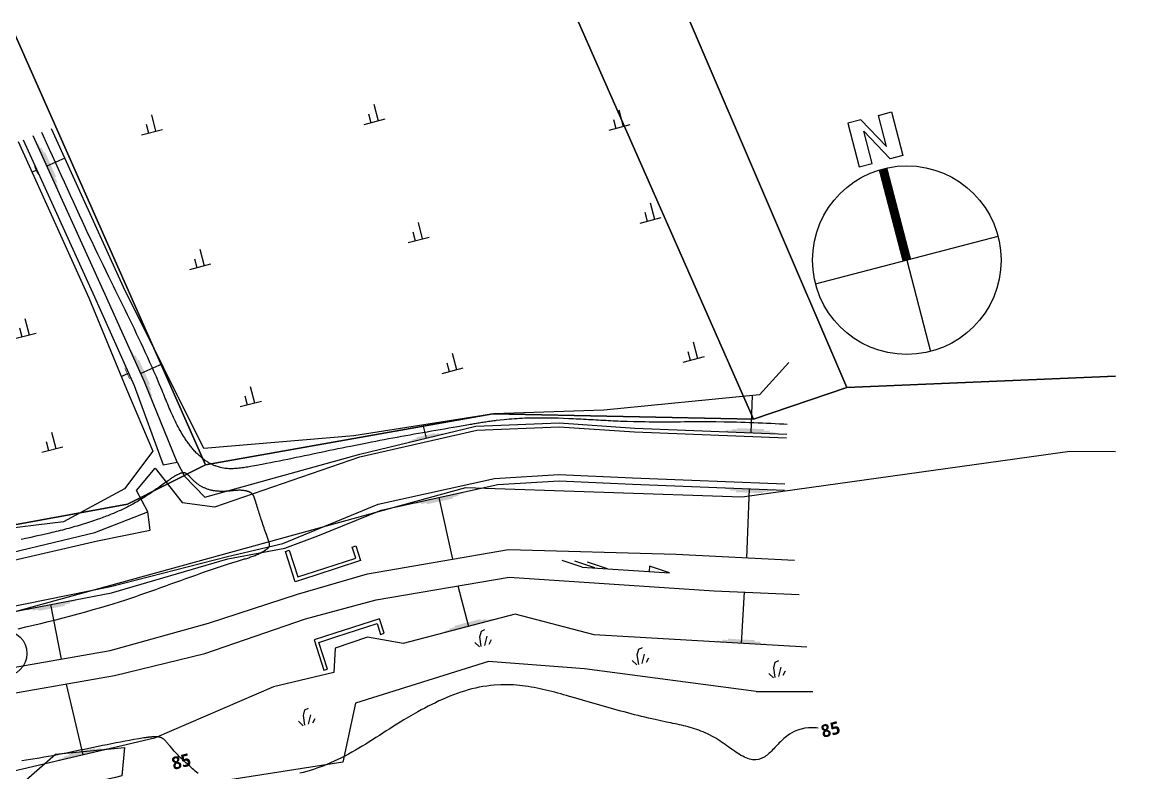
# Model space of a CAD drawing. Header units: millimetres. Extents: x 8000 to 190005487, y 8000 to 455456909.
# Drawn here: x 542096 to 629591, y 170659 to 229600 of the extents above; entities that cross this region are included whole.
import ezdxf
from ezdxf.xclip import XClip

# ---------------------------------------------------------------- set-up
doc = ezdxf.new("R2010")
doc.units = ezdxf.units.MM
doc.header["$LTSCALE"] = 800
doc.header["$MEASUREMENT"] = 0
doc.header["$XCLIPFRAME"] = 0
doc.layers.get('0').update_dxf_attribs({"linetype": 'CONTINUOUS'})
for name, color, linetype in [('1-1CON', 35, 'CONTINUOUS'), ('1-5CON', 30, 'CONTINUOUS'), ('1-HY', 8, 'CONTINUOUS'), ('1-ROAD', 1, 'CONTINUOUS'), ('1-SIM', 8, 'CONTINUOUS'), ('1-낙차구조물', 7, 'CONTINUOUS'), ('1-물선', 5, 'CONTINUOUS'), ('1-지적선', 3, 'CONTINUOUS'), ('NR', 7, 'CONTINUOUS'), ('WAL', 3, 'CONTINUOUS'), ('X-SEC-종$0$A-ST-AXIS-BUB', 7, 'CONTINUOUS')]:
    doc.layers.add(name, color=color, linetype=linetype)
doc.styles.add('SH_대대리576', font='')
doc.styles.get('SH_대대리576').set_extended_font_data('NanumGothic', bold=True)

# ---------------------------------------------------------------- blocks, each defined once
blk = doc.blocks.new('X-SEC-종$0$A-ST-AXIS-BUB-1')
at = {"layer": 'X-SEC-종$0$A-ST-AXIS-BUB'}
blk.add_line((0, 350), (0, 0), dxfattribs=at)
blk.add_circle((-4.656612873077393e-10, 950), 600, dxfattribs=at)
blk = doc.blocks.new('A$C19E135C4')
at = {"layer": '1-물선', "linetype": 'Continuous'}
for p, q in [((1.604686969312752, 0), (0, 0.4156830549109145)), ((2.604686969312752, 0), (1, 0.4156830549109145)), ((1.604686969312752, 0), (8.479086379717046, 0)), ((3.604686969312752, 0), (2, 0.4156830549109145)), ((8.479086379717046, 0), (6.874399410404294, 0.4156830549109145))]:
    blk.add_line(p, q, dxfattribs=at)
blk.add_lwpolyline([(6.874399410404294, 0.4156830549109145), (6.874399410404294, 0)], dxfattribs=at)
blk = doc.blocks.new('dr-sy-018-D-M')
for p, q in [((-1.00005227728343, 16.39593858173885), (-2.500052277226132, 16.39592528175854)), ((-2.500052277226132, 16.39592528175854), (-2.500007943954188, 11.39592528195044)), ((-1.00005227728343, 16.39593858173885), (0.9999796425900058, 12.79595631518714)), ((0.9999477226401723, 16.39595631504108), (2.499947722581965, 16.39596961502139)), ((0.9999796425900058, 12.79595631518714), (0.9999477226401723, 16.39595631504108)), ((2.499947722581965, 16.39596961502139), (2.499992055846633, 11.39596961521875)), ((-1.000040664232984, 15.08619403368357), (1.050133973621996, 11.39595675982946)), ((-1.000007944016033, 11.39593858192984), (-1.000040664232984, 15.08619403368357)), ((-2.500007943954188, 11.39592528195044), (-1.000007944016033, 11.39593858192984)), ((2.499992055846633, 11.39596961521875), (1.050133973621996, 11.39595675982946)), ((-10.5, -9.094947017729282e-13), (10.5, -9.094947017729282e-13)), ((0, -9.094947017729282e-13), (0, -10.50000000000091))]:
    blk.add_line(p, q)
at = {"const_width": 1}
blk.add_lwpolyline([(0, 10.5), (0, 0)], dxfattribs=at)
blk.add_circle((0, 0), 10.5)
blk = doc.blocks.new('A$C6F554C51')
at = {"layer": '1-SIM', "color": 8}
for p, q in [((0.769457380665699, 0.8915080745355226), (0.769457380665699, -7.76955857872963e-07)), ((0.3750017226266209, 0.4800426286528818), (0.3750017226266209, -7.76955857872963e-07)), ((1.722626620903611e-06, -7.768976502120495e-07), (1.144457380665699, -7.76955857872963e-07))]:
    blk.add_line(p, q, dxfattribs=at)
blk = doc.blocks.new('A$C39EA40FB')
at = {"layer": '1-SIM', "color": 8}
for p, q in [((0.3315694252378307, 0.502901213709265), (0.4802046115219127, 0.7772115109255537)), ((0.4802046115219127, 0.7772115109255537), (0.6860084937361535, 0.811500490817707)), ((-8.812348823994398e-07, 0.2857392162550241), (0.1715009276522323, -7.409835234284401e-07)), ((0.2744028687593527, -7.409835234284401e-07), (0.3315694252378307, 0.502901213709265)), ((0.4687713002203964, -7.409835234284401e-07), (0.7088751163100824, 0.4457529138890095)), ((0.7088751163100824, 0.01142737717600539), (0.8803769251971971, 0.2057315965648741))]:
    blk.add_line(p, q, dxfattribs=at)
blk = doc.blocks.new('123123')
at = {"layer": '1-1CON', "linetype": 'Continuous', "elevation": 84000}
blk.add_lwpolyline([(137248.3072057688, 39162.80013683799), (136995.987619638, 39177.28704809176), (136658.2643461796, 39196.04914590786), (136320.5186777841, 39214.12144297641), (135982.7485795929, 39231.44122965145), (135644.9520149445, 39247.94579753815), (135307.1269485187, 39263.57243686914), (134969.2713440047, 39278.25843884854), (134631.3831659621, 39291.94109417091), (134293.4603784312, 39304.55769363989), (133955.5009455597, 39316.04552858009), (133617.5028311089, 39326.3418889842), (133279.4639997468, 39335.38406606566), (132941.3824149924, 39343.10935073986), (132295.1428595623, 39355.23745366884), (131648.7322613136, 39362.09704620845), (131340.5035205749, 39364.29613278736), (131032.2456431258, 39365.55000487214), (130723.9635015219, 39365.98486808548), (130415.6619676766, 39365.72692862188), (130107.3459138554, 39364.90239227598), (129799.0202120305, 39363.63746501133), (129490.6897344678, 39362.05835262151), (129182.3593536634, 39360.29126096156), (128874.0339415902, 39358.46239599411), (128565.7183700516, 39356.69796339376), (128257.4175119437, 39355.12416936457), (127949.1362390714, 39353.86721958115), (127640.8794238688, 39353.05332012661), (127332.6519380296, 39352.80867615389), (127024.4586542686, 39353.25949455937), (126716.3044444514, 39354.53198078624), (126408.1941808411, 39356.75234062748), (126100.1327357022, 39360.04677987786), (125792.1249813507, 39364.54150508216), (125484.1757898312, 39370.36272099137), (125176.2900331058, 39377.63663455367), (124674.0434553316, 39392.08122419461), (124171.9916988052, 39411.06522629713), (123977.6629310739, 39419.03695664555), (123783.3548511029, 39427.57373496692), (123589.0632042838, 39436.6179455407), (123394.7837363668, 39446.1119712611), (123200.512193033, 39455.99819623795), (123006.2443201444, 39466.21900388692), (122811.9758632723, 39476.71677779453), (122617.7025683271, 39487.43390213046), (122423.4201807114, 39498.31276019115), (122229.1244465159, 39509.29573545244), (122034.8111110814, 39520.32521144138), (121840.4759205501, 39531.34357238701), (121646.1146201524, 39542.29320129508), (121451.7229557997, 39553.11648233351), (121257.2966731833, 39563.75579862867), (121062.8315182156, 39574.1535343494), (120868.3232362964, 39584.2520727911), (120673.7675735182, 39593.99379743112), (120479.1602750402, 39603.32109248824), (120284.4970869054, 39612.17634068662), (120089.7737549059, 39620.5019266567), (119691.1646538167, 39636.33741847728), (119292.268059832, 39649.47230893956), (119088.2374261771, 39655.43285348499), (118884.1574434191, 39660.588022148), (118680.0410207938, 39664.8881755271), (118475.901067588, 39668.28367497574), (118271.7504934394, 39670.72488144413), (118067.6022074539, 39672.16215697594), (117863.469119329, 39672.54586229112), (117659.3641382423, 39671.82635822124), (117455.300173528, 39669.95400686865), (117251.2901348858, 39666.87916895468), (117047.3469313113, 39662.55220600183), (116843.4834722099, 39656.92347890011), (116639.7126671006, 39649.9433490613), (116436.0474257302, 39641.5621779589), (116232.5006569852, 39631.73032659292), (116029.0852702106, 39620.39815608505), (115825.8141750954, 39607.51602813799), (115622.7002808759, 39593.03430335154), (115419.7564969482, 39576.90334359894), (115216.9957327801, 39559.07350954053), (115014.4308977686, 39539.49516305001), (114708.2225660491, 39507.14790414541), (114402.5219976828, 39470.56953312806), (114298.8970776247, 39457.69828841067), (114195.3241586392, 39444.38277872454), (114091.8000391107, 39430.64421718975), (113988.3215159802, 39416.5038167946), (113884.8853874016, 39401.98279059934), (113781.4884506068, 39387.10235142277), (113678.127502827, 39371.88371208392), (113574.7993422765, 39356.34808541066), (113471.5007660063, 39340.51668491471), (113368.2285722308, 39324.41072342393), (113264.9795578406, 39308.05141317623), (113161.7505210405, 39291.45996798319), (113058.5382587202, 39274.65760008129), (112955.3395691444, 39257.6655230521), (112852.1512495452, 39240.50494971394), (112748.9700974445, 39223.19709271542), (112645.7929109368, 39205.76316534646), (112542.616486731, 39188.22438053647), (112439.4376231628, 39170.60195065266), (112336.2531177439, 39152.91708932596), (112233.0597675359, 39135.19100908469), (111791.1699496792, 39059.20840660867), (111349.0005728896, 38983.24793432502), (111009.9714431232, 38925.01071527135), (110670.8456530729, 38866.72516669589), (110331.6569835246, 38808.3606248186), (109992.4392163781, 38749.88642442646), (109653.2261332921, 38691.27190122963), (109314.0515151839, 38632.48639000312), (108974.9491440011, 38573.49922628747), (108635.9528011736, 38514.27974573046), (108297.0962680173, 38454.79728346062), (107958.4133263733, 38395.02117449581), (107619.9377573775, 38334.92075465457), (107281.7033423483, 38274.46535906498), (106943.7438633554, 38213.62432280509), (106606.093101535, 38152.36698169378), (106268.7848384967, 38090.6626706887), (105931.8528557285, 38028.48072520841), (105595.3309347183, 37965.79048067157), (105259.2528565535, 37902.56127214502), (104923.6524034142, 37838.76243522833), (104588.5633562664, 37774.36330545065), (104254.0194968409, 37709.33321730746), (103591.7021954777, 37579.05378504703), (102931.7948792945, 37446.05154576187), (102605.1215623678, 37379.51430403464), (102278.8245425723, 37312.44697119494), (101952.7958045211, 37244.9191085787), (101626.9273322448, 37177.00027786277), (101301.1111105881, 37108.76004044176), (100975.239123703, 37040.26795753255), (100649.2033558507, 36971.59359087097), (100322.8957911837, 36902.80650167225), (99996.20841494575, 36833.97625168425), (99669.03321053786, 36765.17240217119), (99341.26216309331, 36696.46451435855), (99012.78725681547, 36627.92215021444), (98683.50047579361, 36559.61487118457), (98353.29380453238, 36491.61223808303), (98022.05922740372, 36423.98381316836), (97689.68872920051, 36356.7991570835), (97356.07429377455, 36290.12783219758), (97021.1079060887, 36224.03939944517), (96684.68154977448, 36158.60342015175), (96346.68720961502, 36093.8894559443), (96007.01687016292, 36029.96706838824), (95552.30605370458, 35945.98913167382), (95094.23992132442, 35863.66169171361), (94979.98891455447, 35843.44157209306), (94865.62841552589, 35823.69000404375), (94751.20775606204, 35804.59006702958), (94636.77626775391, 35786.32484045264), (94522.38328265445, 35769.07740383723), (94408.07813247573, 35753.03083612607), (94293.91014892003, 35738.36821724335), (94179.92866387032, 35725.27262642246), (94066.18300926825, 35713.92714266549), (93952.72251664568, 35704.51484560722), (93839.59651834704, 35697.21881459979), (93726.85434567276, 35692.2221292177), (93614.54533027438, 35689.70786863391), (93502.71880426537, 35689.8591121413), (93391.42409969913, 35692.8589392635), (93280.71054799575, 35698.89042911388), (93170.62748108944, 35708.13666167657), (93061.22423104197, 35720.7807154929), (92952.55012932466, 35737.00567042804), (92844.65450799232, 35756.99460600526), (92737.58669829322, 35780.93060104665), (92567.00980362296, 35826.01398017281), (92398.82348045893, 35882.22669364349), (92335.69645439088, 35904.98821678129), (92272.9425347452, 35929.25082586822), (92210.57797313714, 35954.97222619073), (92148.61902171373, 35982.11012194329), (92087.08193261968, 36010.62221731863), (92025.98295787303, 36040.46621795511), (91965.33834944852, 36071.59982775582), (91905.1643593735, 36103.98075137567), (91845.47723990446, 36137.56669352972), (91786.29324283684, 36172.3153588135), (91727.6286201966, 36208.18445188075), (91669.49962430121, 36245.1316772179), (91611.92250694614, 36283.11473941815), (91554.91352044884, 36322.09134296654), (91498.48891625274, 36362.01919285988), (91442.66494685644, 36402.85599288985), (91387.45786421513, 36444.55944892531), (91332.88392071705, 36487.08726423711), (91278.95936762588, 36530.39714451379), (91225.70045743929, 36574.44679354772), (91173.12344229268, 36619.19391651568), (91055.28114510374, 36722.32476023806), (90941.1249063611, 36828.61787388707), (90878.354808087, 36889.07756241388), (90816.68979575252, 36950.46847820736), (90756.10493290098, 37012.76081505965), (90696.5752830673, 37075.92476774519), (90638.07590996474, 37139.93053034763), (90580.58187776944, 37204.7482970698), (90524.06824967451, 37270.34826210537), (90468.5100895646, 37336.70061982726), (90413.88246109476, 37403.77556455042), (90360.16042791726, 37471.54329058737), (90307.3190543307, 37539.97399168042), (90255.33340334613, 37609.03786271508), (90204.17853908846, 37678.70509714226), (90153.82952497248, 37748.94589019823), (90104.26142483205, 37819.73043550469), (90055.44930255273, 37891.02892743552), (90007.36822184874, 37962.81156007329), (89959.99324608361, 38035.04852790292), (89913.2994394321, 38107.71002512658), (89867.26186531875, 38180.76624599809), (89821.85558745824, 38254.18738460168), (89691.7519638408, 38468.3832131587), (89566.55196391605, 38685.15394050721), (89486.46325341053, 38828.3320607557), (89408.26629885752, 38972.50382970506), (89331.85296964785, 39117.61260951951), (89257.11513509927, 39263.60176357708), (89183.94466471253, 39410.41465456272), (89112.23342838837, 39557.99464551336), (89041.87329487363, 39706.28509916423), (88972.75613354892, 39855.22937866161), (88904.77381443465, 40004.77084658213), (88837.8182063885, 40154.85286618129), (88771.78117949236, 40305.41879980406), (88706.55460254382, 40456.41201093805), (88642.03034481127, 40607.77586220927), (88578.10027642734, 40759.45371671347), (88514.65626642946, 40911.38893701648), (88451.5901841973, 41063.5248862647), (88388.79389900016, 41215.80492708308), (88326.15928050829, 41368.17242244864), (88263.5781980399, 41520.57073573756), (88200.94252092578, 41672.94322934619), (88138.14411883522, 41825.23326624942), (87915.74899954442, 42361.7486511115), (87688.64151925128, 42895.83029492735), (87523.65681016864, 43277.27174732334), (87356.52494227607, 43657.60342511709), (87187.38162687141, 44036.89499070891), (87016.36257508211, 44415.21610620746), (86843.60349792428, 44792.63643320033), (86669.24010658637, 45169.22563356487), (86493.40811196389, 45545.05336935131), (86316.24322542548, 45920.18930174434), (86137.88115797704, 46294.70309331547), (85958.4576208666, 46668.66440571134), (85778.10832494078, 47042.1429002292), (85596.96898160642, 47415.20823978959), (85415.17530183168, 47787.93008522841), (85232.86299645202, 48160.37809882418), (85050.16777723655, 48532.62194211537), (84867.22535467101, 48904.73127778154), (84684.17144024232, 49276.77576654835), (84501.1417449587, 49648.82507098501), (84318.27197977621, 50020.94885291043), (84135.69785629353, 50393.21677357052), (83953.55508522643, 50765.69849570631), (83523.66028657276, 51648.24945020664), (83097.70484179957, 52532.77981998143), (82852.91846343502, 53044.34067873668), (82609.33217064198, 53556.50454742229), (82366.88881662814, 54069.24271092797), (82125.5312547097, 54582.52645466663), (81885.20233774185, 55096.32706392871), (81645.84491887223, 55610.61582383642), (81407.40185124567, 56125.36401950975), (81169.81598765822, 56640.54293647199), (80933.03018148709, 57156.12385990354), (80696.98728541657, 57672.07807480521), (80461.63015264319, 58188.376867051), (80226.90163643379, 58704.99152130005), (79992.74458964402, 59221.89332284429), (79759.10186512908, 59739.05355697428), (79525.91631631646, 60256.44350962469), (79293.13079636218, 60774.03446493333), (79060.68815765018, 61291.7977090542), (78828.53125390876, 61809.70452676702), (78696.94486313732, 62103.60828094685)], dxfattribs=at)
at = {"layer": '1-5CON', "color": 8, "linetype": 'Continuous', "elevation": 85000}
for points in [[(139680.3034400875, 15322.29203200957), (139537.9717784203, 15334.64542962681), (139233.7752880543, 15343.92818789801), (138934.9935757383, 15333.30141937477), (138642.2635927866, 15300.38965951407), (138356.2222900456, 15242.81744463614), (138077.5066197645, 15158.20930945512), (137806.7535326183, 15044.18978999963), (137444.4828091729, 14842.69956451515), (137099.8505901298, 14575.9710961933), (137005.848445294, 14497.8694193369), (136912.9800566714, 14415.97316261346), (136821.1387324687, 14330.87631778803), (136730.2177810604, 14243.17287691671), (136640.1105112233, 14153.45683240704), (136550.7102312241, 14062.32217579242), (136461.9102494884, 13970.36289988249), (136373.6038748026, 13878.17299610062), (136285.6844153628, 13786.34645719477), (136198.0451796646, 13695.47727476014), (136110.579476255, 13606.15944114269), (136023.1806137399, 13518.98694846022), (135935.7419003248, 13434.55378847662), (135848.1566444961, 13353.45395376964), (135760.3181552715, 13276.28143582377), (135672.1197400931, 13203.63022743759), (135583.4547084421, 13136.09432021528), (135494.216368401, 13074.26770638395), (135404.2980282269, 13018.74437845999), (135313.5929967072, 12970.11832786829), (135221.9945821562, 12928.98354689602), (135010.7064404171, 12853.57225742133), (134793.6559669077, 12823.34914712794), (134669.9901110786, 12819.81605442392), (134544.6640827144, 12828.91265445016), (134417.7569634859, 12849.82410915778), (134289.3478337997, 12881.73557967634), (134159.5157754994, 12923.83222824696), (134028.3398686396, 12975.29921639978), (133895.8991951826, 13035.32170591527), (133762.2728358163, 13103.08485873474), (133627.5398713499, 13177.77383633715), (133491.779383454, 13258.57380067464), (133355.0704523558, 13344.66991356725), (133217.4921600763, 13435.24733656517), (133079.1235868437, 13529.491231489), (132940.043813867, 13626.58676016924), (132800.3319227058, 13725.71908403561), (132660.0669936999, 13826.07336543058), (132519.3281086981, 13926.83476561285), (132378.1943480992, 14027.18844669452), (132236.7447931138, 14126.31957050576), (132095.0585248983, 14223.41329812491), (131953.2146244855, 14317.65479207539), (131642.1287018028, 14516.18876083742), (131331.0453245877, 14693.18887909863), (131161.8800889081, 14783.3827019803), (130992.7078029793, 14867.83216834499), (130823.5245654774, 14946.8488883354), (130654.3264746191, 15020.74447197397), (130485.1096287412, 15089.83052882226), (130315.8701266409, 15154.41866856103), (130146.6040664143, 15214.82050167467), (129977.3075469192, 15271.34763761365), (129807.9766663727, 15324.31168640032), (129638.6075232802, 15374.02425788704), (129469.1962161497, 15420.79696192534), (129299.738843488, 15464.94140836759), (129130.2315032794, 15506.76920717512), (128960.6702947253, 15546.59196838189), (128791.0513156392, 15584.72130165773), (128621.3706650492, 15621.46881674556), (128451.624440942, 15657.14612360694), (128281.8087419337, 15692.06483261555), (128111.9196667122, 15726.53655293095), (127941.953313604, 15760.87289509748), (127771.9057808355, 15795.38546815445), (127332.3869027509, 15885.80518631008), (126892.2741635917, 15981.56036429782), (126622.2955787992, 16042.16284107126), (126352.0834120954, 16104.5870091723), (126081.632417615, 16168.74155420647), (125810.9373496324, 16234.53515935352), (125539.9929625723, 16301.87651004898), (125268.7940102378, 16370.67429033469), (124997.335246834, 16440.83718460321), (124725.6114271362, 16512.27387788927), (124453.6173045468, 16584.89305388345), (124181.3476339015, 16658.60339738999), (123908.7971685929, 16733.31359308248), (123635.960663869, 16808.93232513254), (123362.8328730604, 16885.36827844498), (123089.4085504916, 16962.53013695043), (122815.6824505986, 17040.32658510294), (122541.6493276362, 17118.66630804667), (122267.3039354663, 17197.45798959199), (121992.6410287558, 17276.61031425337), (121717.655361067, 17356.0319669951), (121442.3416869552, 17435.63163180766), (121166.6947603342, 17515.31799325533), (120660.5316696991, 17661.45599022275), (120153.212350287, 17807.27129886718), (119922.2890198207, 17873.2547973129), (119691.1650557173, 17938.65299990831), (119459.8596940408, 18003.20662474504), (119228.392170405, 18066.65638881153), (118996.7817210434, 18128.74301048927), (118765.0475812787, 18189.20720693632), (118533.2089879885, 18247.78969596419), (118301.2851757319, 18304.2311957638), (118069.2953812256, 18358.2724228719), (117837.2588401227, 18409.65409601142), (117605.1947882059, 18458.11693246174), (117373.1224613702, 18503.40165002248), (117141.0610953993, 18545.24896597315), (116909.0299265273, 18583.3995986958), (116677.0481903674, 18617.59426517796), (116445.1351227537, 18647.57368345163), (116213.3099593488, 18673.07857125578), (115981.5919363378, 18693.84964622103), (115750.0002896744, 18709.62762591732), (115518.5542548518, 18720.15322779363), (115287.2730678739, 18725.16717017163), (114760.2112540007, 18723.44068443275), (114234.2070204341, 18690.34758898837), (113939.2403954491, 18662.2008558797), (113644.7487219032, 18624.817290721), (113350.8027341194, 18578.52379730227), (113057.4731683363, 18523.64727868512), (112764.8307590582, 18460.5146379678), (112472.9462422235, 18389.45277936477), (112181.890352455, 18310.78860551375), (111891.7338258121, 18224.84902016737), (111602.5473972601, 18131.96092654462), (111314.4018021044, 18032.45122844819), (111027.3677758323, 17926.64682898787), (110741.5160534088, 17814.87463138392), (110456.9173703701, 17697.46153949806), (110173.6424623746, 17574.73445673159), (109891.7620639862, 17447.02028595342), (109611.3469113223, 17314.64593068475), (109332.4677391085, 17177.93829506868), (109055.1952832416, 17037.2242815824), (108779.6002783366, 16892.83079384826), (108505.7534601009, 16745.08473601879), (108233.7255639103, 16594.3130106827), (107679.3695205185, 16279.37317234837), (107133.2690741559, 15954.44496516499), (106855.2435449725, 15785.6478492507), (106578.9672248452, 15615.06279830425), (106304.2296835654, 15443.10861751006), (106030.8204912064, 15270.20411286736), (105758.5292180805, 15096.76808945043), (105487.14543415, 14923.21935273672), (105216.4587094984, 14749.97670774069), (104946.2586143166, 14577.45895999891), (104676.3347185687, 14406.08491498791), (104406.4765925664, 14236.27337778336), (104136.4738059221, 14068.44315426261), (103866.1159289479, 13903.01304950088), (103595.1925319573, 13740.40186857362), (103323.4931845614, 13581.02841735841), (103050.8074573646, 13425.31150076014), (102776.9249204393, 13273.66992477712), (102501.6351432959, 13126.5224937821), (102224.7276966381, 12984.28801418375), (101945.9921500892, 12847.38529087859), (101665.2180739604, 12716.23312894022), (101382.1950381547, 12591.25033407623), (100841.6096197683, 12367.05997805379), (100291.4511190644, 12167.9943075981), (100029.7744182507, 12079.31239206495), (99766.11724078516, 11995.55032607156), (99500.55526794866, 11916.37051548425), (99233.16418061266, 11841.43536680203), (98964.01965954714, 11770.40728501929)], [(90965.16655138461, 11757.12200542272), (90852.99617910106, 11850.22161319561), (90742.07919670641, 11943.2065953518), (90632.3582867682, 12036.20306403143), (90523.77613139199, 12129.33713125507), (90416.27541319607, 12222.73490991455), (90309.79881400662, 12316.52251121763), (90204.28901690245, 12410.82604817674), (90099.68870370835, 12505.77163200034), (89995.94055675203, 12601.48537575), (89892.98725895304, 12698.09339116584), (89790.7714918945, 12795.7217903767), (89689.23593843589, 12894.49668535427), (89588.32328079361, 12994.5441886381), (89487.97620136617, 13095.99041207868), (89388.13738213759, 13198.96146815689), (89288.74950619787, 13303.58346890297), (89189.75525496155, 13409.98252615531), (89091.09731122758, 13518.28475211491), (88992.71835784381, 13628.61625973496), (88894.56107623456, 13741.10315987037), (88770.53640559549, 13886.35970236035), (88646.68319367617, 14035.4729298621), (88620.6593157649, 14066.85094328353), (88594.57164174505, 14098.21983357554), (88568.38449616777, 14129.49008656025), (88542.0622038045, 14160.57218910172), (88515.56908996077, 14191.37662697281), (88488.86947935726, 14221.81388628494), (88461.9276972888, 14251.79445379344), (88434.70806830609, 14281.22881531995), (88407.1749175326, 14310.02745732863), (88379.29256975045, 14338.1008657004), (88351.0253505446, 14365.35952702048), (88322.33758417657, 14391.71392728097), (88293.19359605853, 14417.07455277431), (88263.55771114491, 14441.35188967409), (88233.39425386628, 14464.45642426354), (88202.66754992772, 14486.29864266503), (88171.34192405175, 14506.78903099126), (88139.38170077978, 14525.8380760469), (88106.75120547507, 14543.35626337375), (88073.41476297006, 14559.25407960452), (88039.33669850882, 14573.44201074308), (87989.40811347263, 14591.18797183177), (87937.81137850182, 14605.05804483232), (87922.09021591721, 14608.90441476274), (87906.23242661264, 14612.42214712151), (87890.24571476365, 14615.62354872178), (87874.13778610388, 14618.52092702617), (87857.9163450906, 14621.12658966053), (87841.58909671288, 14623.45284315466), (87825.16374566127, 14625.51199519413), (87808.64799720468, 14627.31635312259), (87792.04955598293, 14628.8782238717), (87775.37612691475, 14630.20991518721), (87758.63541522156, 14631.32373366016), (87741.83512559067, 14632.23198697518), (87724.98296266235, 14632.94698206394), (87708.08663164545, 14633.48102650174), (87691.15383764077, 14633.84642734088), (87674.19228539802, 14634.05549203546), (87657.20967949415, 14634.12052774872), (87640.21372503042, 14634.05384153256), (87623.21212733723, 14633.86774050095), (87606.2125905212, 14633.57453267928), (87589.22282009479, 14633.18652448803), (87534.45780960331, 14631.66834543459), (87479.95492637577, 14629.41940987669), (87442.4624905372, 14627.5332355391), (87405.08399182651, 14625.32664532796), (87367.81398321409, 14622.8134322085), (87330.64701859327, 14620.0073893863), (87293.57765052468, 14616.92231045885), (87256.60043237917, 14613.5719887428), (87219.7099176487, 14609.97021709266), (87182.90065895393, 14606.13078887563), (87146.16720983665, 14602.06749769754), (87109.50412332732, 14597.79413629475), (87072.90595244756, 14593.3244983831), (87036.3672508602, 14588.67237710941), (86999.88257118501, 14583.85156584054), (86963.44646697352, 14578.87585719919), (86927.05349164829, 14573.75904525537), (86890.6981975981, 14568.51492331515), (86854.37513843551, 14563.15728377167), (86818.0788676436, 14557.69992046349), (86781.80393801117, 14552.15662704722), (86745.54490245972, 14546.54119573627), (86709.2963148728, 14540.86742071947), (86319.79109031567, 14479.41330025916), (85930.23434930108, 14414.40683500736), (85576.88049074495, 14352.78991286119), (85223.47801254923, 14288.7763388122), (84870.02379250666, 14222.6287917071), (84516.51470737951, 14154.60994963185), (84162.94763606461, 14084.98249098193), (83809.31945555331, 14014.00909390289), (83455.62704399135, 13941.95243684144), (83101.86727853911, 13869.07519823301), (82748.03703763569, 13795.64005635376), (82394.13319832971, 13721.9096891185), (82040.15263887821, 13648.14677549503), (81686.09223662363, 13574.61399322725), (81331.94886971125, 13501.5740207613), (80977.71941553382, 13429.28953659418), (80623.40075194556, 13358.02321934199), (80268.98975681001, 13288.03774663922), (79914.48330728989, 13219.59579692152), (79559.87828170136, 13152.9600489263), (79205.17155784788, 13088.39318051771), (78850.3600127711, 13026.15787059383), (78495.44052485703, 12966.51679667854), (77808.96008359641, 12856.72000841307), (77122.05272496771, 12758.58655719436)], [(76834.4213527441, 23127.14895205549), (77423.11566476058, 23264.31232026464), (78012.95992483944, 23403.26859755465), (78603.59458377166, 23544.36222135462), (79194.66009200504, 23687.93762851181), (79785.79690091126, 23834.33925611316), (80376.64546041656, 23983.91154111607), (80966.8462221222, 24136.99892066943), (81556.03963606758, 24293.94583225099), (82143.86615351075, 24455.0967124278), (82729.9662247221, 24620.79599873803), (83313.98030090053, 24791.38812797936), (84299.2573830341, 25089.27337783168), (85276.48323315522, 25403.17937581753), (85675.61679303786, 25534.22671516892), (86073.54991745157, 25667.43864455877), (86470.35824040277, 25802.55261537747), (86866.1173959109, 25939.30607803166), (87260.90301763173, 26077.43648431415), (87654.79073993489, 26216.68128422927), (88047.85619693901, 26356.77792969032), (88440.17502254155, 26497.46387156507), (88831.82285070093, 26638.47656049195), (89222.87531542452, 26779.55344786053), (89613.40805060975, 26920.43198454019), (90003.49669084745, 27060.84962157987), (90393.2168695135, 27200.54380995815), (90782.64422096545, 27339.2520006639), (91171.85437910305, 27476.7116445665), (91560.92297816463, 27612.66019311664), (91949.92565204669, 27746.83509718173), (92338.93803470815, 27878.97380740091), (92728.03576015681, 28008.81377516314), (93117.29446252063, 28136.09245139814), (93506.78977563884, 28260.54728720558), (93979.83408427145, 28407.83189332625), (94453.44960717019, 28550.18464454345), (94536.78445835551, 28575.19834480085), (94620.09680328239, 28600.29544119351), (94703.36654563202, 28625.59398073563), (94786.57359022787, 28651.21201172506), (94869.69784057979, 28677.26758088463), (94952.71920099016, 28703.87873662193), (95035.61757496791, 28731.16352566099), (95118.37286687503, 28759.23999617831), (95200.96498102555, 28788.22619559942), (95283.37382074585, 28818.24017133983), (95365.5792902899, 28849.39997105452), (95447.56129419943, 28881.8236422292), (95529.29973551258, 28915.62923244957), (95610.77451894479, 28950.93478949193), (95691.96554834303, 28987.85836066015), (95772.85272773169, 29026.51799355133), (95853.41596083948, 29067.03173593036), (95933.63515191898, 29109.51763545349), (96013.49020540202, 29154.09373908502), (96092.96102420753, 29200.87809487118), (96172.02751333779, 29249.98875041772), (96261.98905190313, 29308.96440763911), (96351.3688929039, 29371.29319185507), (96362.5839048801, 29379.19411566691), (96373.74558391003, 29387.15867055755), (96384.83186818054, 29395.19212898752), (96395.82069645729, 29403.29976307391), (96406.69000646705, 29411.48684515513), (96417.41773686558, 29419.75864682824), (96427.98182571866, 29428.12044101278), (96438.36021145293, 29436.57749924588), (96448.53083277633, 29445.13509387535), (96458.47162712226, 29453.79849741096), (96468.16053343844, 29462.57298127853), (96477.57548991125, 29471.4638179366), (96486.69443466607, 29480.47628007492), (96495.49530619057, 29489.61563899938), (96503.95604243875, 29498.88716710883), (96512.05458228989, 29508.29613704258), (96519.76886341721, 29517.84782038664), (96527.07682476006, 29527.54748955031), (96533.95640416164, 29537.40041641076), (96540.38554004021, 29547.41187348706), (96546.34217070043, 29557.58713277709), (96560.67331952788, 29584.72819040366), (96571.44793453114, 29613.06947010313), (96576.81446799403, 29631.04605953989), (96580.94008815289, 29649.43714089761), (96583.88541014958, 29668.2201184819), (96585.71104847407, 29687.37239815132), (96586.47761792736, 29706.87138362892), (96586.24573352002, 29726.69448066305), (96585.07601004373, 29746.81909395964), (96583.02906199777, 29767.22262839496), (96580.16550434241, 29787.88248896494), (96576.54595187027, 29808.7760803753), (96572.23101948062, 29829.88080785365), (96567.28132173466, 29851.17407604505), (96561.75747330207, 29872.63329011621), (96555.72008920461, 29894.23585483362), (96549.22978440393, 29915.95917519298), (96542.34717339836, 29937.7806560715), (96535.13287092, 29959.67770240421), (96527.64749198873, 29981.62771895761), (96519.95165133663, 30003.6081106679), (96512.10596340243, 30025.59628264187), (96504.1710436088, 30047.56963999639), (96443.41713901283, 30214.91919625504), (96384.52553836117, 30378.77635060367), (96334.6785691143, 30518.70198687341), (96286.07591952756, 30656.35777343635), (96238.63670805423, 30791.92720924341), (96192.28005141253, 30925.59379328531), (96146.925067937, 31057.54102497385), (96102.49087451492, 31187.95240359125), (96058.8965892503, 31317.01142848912), (96016.0613297238, 31444.90159913036), (95973.90421340708, 31571.80641445506), (95932.34435811033, 31697.9093739863), (95891.3008812461, 31823.39397689502), (95850.69290051376, 31948.44372218288), (95810.43953331513, 32073.24211000302), (95770.4598975922, 32197.9726384352), (95730.67311074631, 32322.81880763324), (95690.99829041632, 32447.96411682852), (95651.35455430672, 32573.59206502163), (95611.66102022771, 32699.88615173579), (95571.83680541953, 32827.02987585124), (95531.80102763418, 32955.20673712133), (95491.47280428233, 33084.60023471783), (95447.0573452143, 33227.3284375458), (95402.1010034671, 33371.94246571581), (95398.32601367356, 33384.04008033546), (95394.52309625316, 33396.13522246899), (95390.68017817987, 33408.22006347973), (95386.78518683836, 33420.28677409817), (95382.82604897395, 33432.32752562687), (95378.7906918507, 33444.33448925847), (95374.66704285424, 33456.29983572394), (95370.4430284379, 33468.2157364965), (95366.1065761568, 33480.0743625972), (95361.6456128154, 33491.86788509809), (95357.04806550778, 33503.58847490128), (95352.30186196137, 33515.22830331896), (95347.39492828725, 33526.77954124252), (95342.31519227242, 33538.23435975472), (95337.05058083078, 33549.58493044763), (95331.58902065502, 33560.82342387224), (95325.9184395941, 33571.94201088022), (95320.02676420985, 33582.93286346621), (95313.90192171745, 33593.7881520692), (95307.53183897957, 33604.50004753179), (95300.9044433143, 33615.0607217981), (95292.35769303422, 33627.95080422203), (95283.37870341633, 33640.58460828871), (95281.62942087417, 33643.0139442716), (95279.86451051291, 33645.43353740266), (95278.08421296766, 33647.84329080721), (95276.28876857413, 33650.24310876348), (95274.47841830691, 33652.63289497851), (95272.65340210032, 33655.01255337766), (95270.81396127027, 33657.38198825123), (95268.96033616178, 33659.74110289314), (95267.09276733873, 33662.08980164223), (95265.21149519738, 33664.42798854585), (95263.31676100334, 33666.75556714088), (95261.40880462946, 33669.07244158327), (95259.48786734324, 33671.37851541082), (95257.55418935837, 33673.67369336192), (95255.60801124992, 33675.95787879289), (95253.64957393287, 33678.23097564059), (95251.6791178626, 33680.49288772151), (95249.69688331382, 33682.74351954437), (95247.70311161224, 33684.98277441564), (95245.69804292219, 33687.2105563212), (95243.68191780942, 33689.42676960037), (95225.09024583595, 33709.64750638243), (95205.60888361325, 33728.87877762108), (95187.57717743842, 33745.24806996936), (95168.90317685343, 33760.87222491566), (95149.61886939825, 33775.77141146339), (95129.75624331646, 33789.96579781489), (95109.34728590818, 33803.47555389698), (95088.42398512457, 33816.32084808045), (95067.01832919894, 33828.52184955077), (95045.16230533179, 33840.09872672951), (95022.88790152362, 33851.07164874126), (95000.22710548714, 33861.46078488068), (94977.21190546453, 33871.28630334872), (94953.8742885855, 33880.56837378209), (94930.2462432636, 33889.32716467278), (94906.35975703923, 33897.58284502453), (94882.2468177448, 33905.35558367078), (94857.9394129198, 33912.66554961517), (94833.46953085857, 33919.53291181207), (94808.86915893061, 33925.97783897386), (94784.17028513784, 33932.02050022501), (94759.40489708167, 33937.68106433912), (94734.604982825, 33942.97970020922), (94647.5654035774, 33960.37493378844), (94560.88850081898, 33973.80969201622), (94499.08014302235, 33981.51341894479), (94437.42523138179, 33987.43665632664), (94375.90777322417, 33991.70163210935), (94314.51177571528, 33994.43057296379), (94253.22124601947, 33995.74570556299), (94192.0201911712, 33995.76925802277), (94130.89261805639, 33994.62345620338), (94069.82253429154, 33992.43052788032), (94008.79394645989, 33989.31270006706), (93947.79086218867, 33985.3921995553), (93886.79728852166, 33980.79125348001), (93825.7972325054, 33975.63208897365), (93764.77470118413, 33970.03693316982), (93703.71370143304, 33964.12801291212), (93642.59824121883, 33958.02755557396), (93581.41232666466, 33951.85778804903), (93520.13996591792, 33945.74093701888), (93458.76516538346, 33939.79923018895), (93397.27193239564, 33934.15489452274), (93335.64427394886, 33928.93015640147), (93273.86619760143, 33924.24724383105), (93147.69773535477, 33916.06163284753), (93020.77256155806, 33911.13794055872), (92956.00734358281, 33909.49800482846), (92891.1260974519, 33908.74563437758), (92826.1688473546, 33908.90200577222), (92761.17561661825, 33909.98829510796), (92696.18642908195, 33912.02567935293), (92631.24130853359, 33915.03533472121), (92566.38027870143, 33919.03843765997), (92501.64336325461, 33924.05616484571), (92437.07058603968, 33930.10969226342), (92372.70197043614, 33937.22019676038), (92308.57754040137, 33945.40885484312), (92244.73731995607, 33954.69684278662), (92181.22133230511, 33965.10533714725), (92118.06960170064, 33976.65551426238), (92055.32215128653, 33989.36855091713), (91993.01900531445, 34003.26562344865), (91931.2001872817, 34018.36790824262), (91869.90572068561, 34034.69658168533), (91809.17562971637, 34052.27282034222), (91749.04993781075, 34071.11780083121), (91689.56866875757, 34091.25269936642), (91579.26156328293, 34131.48693874571), (91471.50433827704, 34176.41030413087), (91421.72533631511, 34198.40951980394), (91372.47142096749, 34221.42877533752), (91323.72711852333, 34245.46682955301), (91275.47695539193, 34270.52244080894), (91227.70545826247, 34296.5943682763), (91180.39715348557, 34323.68137054599), (91133.53656763956, 34351.78220626677), (91087.10822753562, 34380.89563414932), (91041.09665946197, 34411.02041301434), (90995.48638993874, 34442.15530174249), (90950.26194577571, 34474.29905904352), (90905.4078532625, 34507.45044373791), (90860.90863874741, 34541.60821441514), (90816.74882910121, 34576.77112955553), (90772.91295078397, 34612.93794827012), (90729.38553025434, 34650.10742966982), (90686.15109427227, 34688.27833171247), (90643.19416900724, 34727.44941368012), (90600.4992812681, 34767.61943428323), (90558.05095740594, 34808.78715211106), (90515.8337242296, 34850.95132587419), (90452.50757221133, 34916.02305984858), (90389.63638311811, 34983.35427694267), (90368.49499078654, 35006.19230546604), (90347.36188646685, 35029.10376394168), (90326.21541765286, 35051.99726030754), (90305.03393391799, 35074.78140304342), (90283.79578298423, 35097.36480014725), (90262.4793140837, 35119.65605951624), (90241.06287522102, 35141.56378996198), (90219.52481568651, 35162.99659915105), (90197.84348302381, 35183.86309577338), (90175.99722658424, 35204.07188726589), (90153.96439443389, 35223.53158220835), (90131.72333521955, 35242.15078883956), (90109.25239805086, 35259.83811551845), (90086.52993077412, 35276.50216978136), (90063.53428237746, 35292.05156045011), (90040.2438011081, 35306.39489541145), (90016.63683561329, 35319.44078290393), (89992.69173500268, 35331.09783128824), (89968.38684683107, 35341.27464827034), (89943.70052037854, 35349.87984250032), (89918.61110389046, 35356.82202186633), (89876.72254106309, 35365.33918876806), (89833.63075657748, 35368.88113117544), (89816.61519436678, 35369.53470342397), (89799.44186356198, 35369.48654498963), (89782.12381086871, 35368.76591194794), (89764.67408135999, 35367.40206191654), (89747.10572099918, 35365.42425003706), (89729.43177554943, 35362.86173410888), (89711.6652905047, 35359.74377013522), (89693.81931181718, 35356.09961424069), (89675.9068846805, 35351.95852358325), (89657.94105556933, 35347.34975417564), (89639.93486950593, 35342.30256288522), (89621.90137261432, 35336.84620612662), (89603.85361049743, 35331.0099404261), (89585.80462835683, 35324.82302195695), (89567.76747282967, 35318.31470800692), (89549.75518865604, 35311.51425463101), (89531.78082219046, 35304.4509183038), (89513.85741880722, 35297.15395549056), (89495.99802450836, 35289.65262306808), (89478.21568478784, 35281.97617704002), (89460.52344483696, 35274.15387456352), (89402.56358563714, 35247.9934757771), (89345.86538736476, 35220.88465932617), (89306.95735540567, 35201.56170502095), (89268.60512350732, 35181.81716484413), (89230.78054119833, 35161.67030910344), (89193.45545846084, 35141.14040920802), (89156.60172545724, 35120.24673587631), (89120.19119239924, 35099.00856057811), (89084.19570869673, 35077.44515408203), (89048.58712526504, 35055.57578705449), (89013.33729127236, 35033.41973118787), (88978.41805740306, 35010.99625708861), (88943.80127346795, 34988.32463587681), (88909.45878927782, 34965.42413867032), (88875.36245522555, 34942.3140362486), (88841.48412089283, 34919.01359966956), (88807.79563661152, 34895.54209994269), (88774.26885242295, 34871.91880824696), (88740.87561819796, 34848.16299547022), (88707.58778415015, 34824.293933084), (88674.3772001611, 34800.33089099242), (88641.21571626095, 34776.29314135853), (88608.07518244255, 34752.19995460915), (88471.59602197446, 34652.85217319941), (88334.51760612056, 34553.21798633295), (88230.37924932688, 34477.67762098741), (88125.87796564493, 34402.09124902124), (88021.00404778728, 34326.51795541809), (87915.74778984953, 34251.01682552113), (87810.09948500386, 34175.64694443555), (87704.04942630464, 34100.46739772463), (87597.58790738508, 34025.5372706129), (87490.70522135915, 33950.91564843466), (87383.39166156994, 33876.66161658452), (87275.63752200408, 33802.83425988478), (87167.43309513107, 33729.49266424205), (87058.76867470704, 33656.69591441809), (86949.634554015, 33584.50309603848), (86840.02102639899, 33512.973294497), (86729.9183853222, 33442.16559472773), (86619.31692377944, 33372.13908252551), (86508.20693558268, 33302.95284242241), (86396.57871360658, 33234.66596067511), (86284.42255143495, 33167.33752175595), (86171.72874252079, 33101.02661158051), (86058.48758015921, 33035.79231479042), (85839.62195591582, 32912.51288888336), (85618.65986163216, 32793.65296832344), (85512.11662415788, 32737.58998571848), (85405.11768967612, 32682.50100356154), (85297.67677790858, 32628.36377976881), (85189.80760851689, 32575.15607248619), (85081.52390105277, 32522.85563933745), (84972.8393751774, 32471.4402384687), (84863.76775067393, 32420.88762756484), (84754.32274714205, 32371.17556500272), (84644.51808408462, 32322.28180765465), (84534.36748075066, 32274.18411429843), (84423.88465709332, 32226.86024290952), (84313.08333278447, 32180.28795065102), (84201.97722719517, 32134.44499583903), (84090.58006027713, 32089.30913644971), (83978.90555152204, 32044.85813033849), (83866.96742042108, 32001.06973535917), (83754.77938675554, 31957.92170919757), (83642.3551698965, 31915.39181017014), (83529.70848968718, 31873.45779573056), (83416.85306555778, 31832.09742396476), (83303.80261705909, 31791.28845249745), (83029.88667112449, 31693.84862025979), (82754.99003149802, 31599.37522049726), (82593.40345984511, 31544.95342526643), (82431.50019605365, 31491.50693667808), (82269.29063194338, 31439.01300176559), (82106.78516101278, 31387.44886775338), (81943.99417468114, 31336.79178132303), (81780.92806604458, 31287.0189893496), (81617.59722773684, 31238.10773858381), (81454.01205244334, 31190.03527653229), (81290.18293216452, 31142.77884953574), (81126.12026016787, 31096.31570475874), (80961.8344284445, 31050.62308952562), (80797.33582951874, 31005.67825006775), (80632.63485659612, 30961.45843377954), (80467.74190155929, 30917.94088746409), (80302.667357272, 30875.10285793501), (80137.42161595775, 30832.9215925755), (79972.01507089287, 30791.37433756806), (79806.45811377838, 30750.43834040756), (79640.76113764895, 30710.09084819711), (79474.93453519931, 30670.30910745973), (79308.98869831162, 30631.07036499772), (78759.710976067, 30502.99684138712), (78209.35606318759, 30380.36669173255), (77824.87896039849, 30297.3556251413), (77439.92115939222, 30216.78731078771), (77054.50448079454, 30138.55830274918)]]:
    blk.add_lwpolyline(points, dxfattribs=at)
at = {"layer": '1-HY'}
for p, q in [((113792.8330546385, 20551.88314042927), (103346.5967742731, 17263.7335726663)), ((121334.6119183735, 19964.08932408853), (113792.8330546385, 20551.88314042927)), ((134825.8944139732, 18193.17271850596), (121334.6119183735, 19964.08932408853)), ((103346.5967742731, 17263.7335726663), (102335.8637858313, 12641.77156221261)), ((102335.8637858313, 12641.77156221261), (93450.50534157269, 11257.4196155105))]:
    blk.add_line(p, q, dxfattribs=at)
for points in [[(76821.12842876418, 61379.65416522312), (82372.80264740856, 49119.64023657294), (85331.50378594408, 41927.10471332993), (87397.8681376595, 37081.9183500543), (85191.28946860135, 34119.79401484202), (80398.70667525474, 31507.04007092689), (69195.14462643908, 30162.65120865463), (53016.08314793743, 27270.84145093104), (44306.37213762244, 43693.27231750125), (33246.21776474779, 67019.43136464595)], [(137377.3409145679, 44039.27407435968), (135094.8116101404, 41502.91682945588), (122861.0841945764, 40292.39681507018), (114205.2348071542, 40013.59999158431), (103202.2516578799, 38268.88488109142), (91406.01789155556, 37290.71621964767), (85095.93446505815, 49942.78840984299), (79456.44436404807, 62396.73013419681)], [(77223.70457716472, 61535.02473036316), (82814.64402485499, 49188.29961627978), (85932.7245548009, 42238.06994581397), (88222.56920907693, 35992.86318958132), (89310.15526064672, 36205.35690939124), (86758.33029953297, 42522.14522821293), (83658.8407774209, 49366.8884924436), (78011.15311709465, 61838.93325823743)], [(9625.14922819985, 19741.95769759431), (15460.9865102265, 18455.7962705493), (22113.63598507363, 18641.56753235939), (32688.94219188951, 18551.85890977725), (38894.01554080471, 18603.26644406957), (47584.15207372932, 19064.41288497206), (55710.67669055145, 20604.20041963959), (58093.92512751091, 20775.66103453492), (58902.54593818123, 19922.13570538652), (61127.83281505946, 20202.31771627627), (62781.62899680668, 21955.35047891026), (70814.42897453811, 23386.96827628522), (84171.52289034287, 25940.281246598), (93314.67759182677, 28602.1174745796), (97774.30579255382, 29448.47092496883), (100375.3770005694, 30418.0210199724), (105357.5929523394, 32427.08337136323), (114531.0183790033, 34464.04459819384), (119327.3678574166, 34729.52719230112), (125093.3051953614, 34480.19965207239), (137058.0726659251, 34016.49032405531)], [(52520.155110477, 24478.13498905115), (61305.43953874288, 26277.67146235239), (69947.80538433138, 27587.24642813404), (82844.52550793625, 30684.95720442059), (87023.54480970604, 32298.41147265246)], [(134825.8944139732, 18193.17271850596), (139276.5958609036, 18200.37187515083)]]:
    blk.add_lwpolyline(points, dxfattribs=at)
at = {"layer": '1-HY', "color": 8}
for points in [[(89310.15526064672, 36205.35690939124), (89901.57461385336, 35116.71070387098), (91494.60755202873, 33462.02951652079), (103669.8011384644, 36837.56119889917), (112796.1199377319, 39037.16961271828), (119340.2489530602, 39290.4279203855), (125277.5075381948, 38876.36392363091), (137228.4721699581, 38413.18954149424)], [(138789.8719147071, 21670.28537765471), (122100.0938223493, 22630.77311762061), (115891.0918799778, 24265.42745721468), (107073.0650779954, 21975.7328904178), (104276.8512643636, 22451.45646500844), (101725.5031162882, 21594.68757580942), (101622.6646937458, 19695.89961483935), (96882.60618888075, 18568.90624781756), (87545.23068254534, 14532.49216488586), (73680.18985843053, 11276.14652207331), (64807.97652377421, 11211.88177583111), (63356.25357596437, 12165.32709093962)]]:
    blk.add_lwpolyline(points, dxfattribs=at)
at = {"layer": '1-ROAD'}
for points in [[(11138.4048189749, 23895.63023147627), (15350.45826686034, 23687.40018378536), (22832.13300096244, 22906.1625939107), (32422.84765445162, 22518.18651817576), (39418.94870843971, 22845.2553841332), (46680.50548168039, 23279.83360379469), (55288.43327430962, 24353.05497745576), (60861.86793938093, 25470.51953350659), (70112.34122585598, 27035.92714055709), (83068.17843074724, 30021.9456134314), (87204.84757254738, 30870.93702167796), (87023.54480970604, 32298.41147265246), (86116.71975024557, 33991.29578988522), (87602.47272718139, 35723.56715763512), (89702.8216438531, 33045.10595234646), (92293.70613682875, 32692.87514157605), (103665.8212514552, 36611.2226018823), (112859.5011441978, 38722.99319306365), (119335.978968909, 38989.99704516702), (125261.258945948, 38576.76843534189), (137216.8540218472, 38113.41459483874)], [(10283.3229273418, 21097.04934828042), (15144.11927663255, 19503.74434000405), (22190.89910419798, 18911.83297686058), (32626.79342270596, 18698.93212450028), (39042.25765365083, 18787.67163916735), (47476.75926735578, 19460.11831244919), (55606.5768836583, 20844.70869435114), (61142.74310757499, 21883.20450135623), (70770.35559911001, 23734.08718613931), (84096.89601506805, 26428.24930855178), (93284.2035536049, 28806.03003694955), (97619.68418967538, 29827.81898495345), (105115.9650608995, 32911.49829702824), (114255.0038785315, 34911.86263634032), (119322.4801115673, 35230.20578302722), (125113.7873599902, 34979.78121098189), (137077.4362459565, 34516.11523510749)]]:
    blk.add_lwpolyline(points, dxfattribs=at)
at = {"layer": '1-낙차구조물', "color": 8}
for points in [[(98114.92578941956, 29285.56035607867), (98793.95559018571, 27192.97379151091), (100125.6015857058, 27625.08366456116), (103362.6886907211, 28675.49593894824), (103084.9037721371, 29531.55407899781), (103370.2564856042, 29624.14905172552), (103740.6363768559, 28482.73819843982), (100218.196558604, 27339.73095138499), (98601.19784973701, 26815.02610514546), (97829.57307601301, 29192.96538312046)], [(101141.7807171536, 19957.61046726815), (100462.750916448, 22050.19703160541), (101794.3969119084, 22482.30690488662), (105031.4840169842, 23532.71917904285), (105309.2689355682, 22676.66103899328), (105594.6216487447, 22769.25601189153), (105224.2417574925, 23910.66686517722), (101701.8019391806, 22767.65961835335), (100084.803230314, 22242.95477211394), (100856.428003978, 19865.0154943699)]]:
    blk.add_lwpolyline(points, close=True, dxfattribs=at)
at = {"layer": '1-물선'}
for points in [[(-44934.00904489076, 45627.66852085013), (-45233.66827726364, 44552.37568773492), (-40201.83362038434, 36005.57088934653), (-36558.35274180165, 30744.91390840069), (-32945.78013071418, 27280.09503190347), (-28703.06665377179, 26132.02823897416), (-22981.15633154847, 25081.53359099745), (-17858.37431325391, 24152.2661229996), (-13871.84444226744, 23215.41887636215), (-8192.10802336689, 20776.39097151277), (-3089.678427136037, 16980.10880606517), (4793.146932832431, 14745.84069970227), (14711.08401600551, 13441.09193912847), (29368.44557501422, 13349.09453129757), (43597.76991238864, 13218.87489338859), (57612.78888086556, 14594.71460234025), (70468.651169118, 17006.15959783155), (84407.21630847547, 19447.70599451684), (91499.70816821046, 21171.47661032667), (99400.75538849598, 23892.93468978931), (104968.147325913, 25393.70046052511), (115412.552953871, 27184.7673130976), (131531.7059594439, 26111.99222813302), (138208.1561863781, 25817.40670695773)], [(-44527.49677062407, 46068.9708789523), (-43510.17912262073, 45567.0604341029), (-38515.72094423883, 37083.74131946755), (-35028.74887748994, 32049.06032139587), (-31930.15577849559, 29077.19926423568), (-28260.53363656765, 28084.20943653909), (-22622.09614857379, 27049.0396995683), (-17450.84841729421, 26110.9806005368), (-13243.70476063434, 25122.28840953461), (-7186.900058246683, 22521.33748636977), (-2190.697635222226, 18804.08988970285), (5198.408424745779, 16709.75908211595), (14848.32241280144, 15440.26995242166), (29383.87313073454, 15349.03709396836), (43508.96775618941, 15219.77131420036), (57330.18795763422, 16576.58600136242), (70111.74018951086, 18974.09225032444), (84062.14058195706, 21417.7117668594), (91786.48850330105, 23555.7094269041), (98779.31342548504, 25840.78584295395), (104279.7873711712, 27429.06783401279), (115355.765001819, 29358.87290586508), (128526.0326859243, 28968.63819345122), (137832.1049772757, 28498.32096427167)]]:
    blk.add_lwpolyline(points, dxfattribs=at)
at = {"layer": '1-지적선', "color": 8}
for points in [[(101981.8499863711, 113466.2453184875, 0), (110229.550511484, 115959.5234923305, 0), (141955.9252015213, 42067.00755852729, 0), (134615.2600045209, 39583.05215120839, 0), (101981.8499863711, 113466.2453184875, 0)], [(163092.8733017175, 42951.12703731586, 0), (141955.9252015213, 42067.00755852729, 0), (112611.6469113091, 110411.2144939111, 0), (110229.550511484, 115959.5234923305, 0)], [(65729.38723273296, 94300.73686497833, 0), (74835.4182069921, 96067.1877970905, 0), (91778.09885006957, 102349.6692834677, 0), (104424.9050945994, 107933.8434222527, 0), (134615.2600045209, 39583.05215120839, 0), (114128.0794175258, 39992.43289798975, 0), (91556.38929580664, 35993.65745429299, 0), (65729.38723273296, 94300.73686497833, 0)], [(65729.38723273296, 94300.73686497833, 0), (91556.38929580664, 35993.65745429299, 0), (85425.83665528335, 32916.01138587482, 0), (51738.74005320761, 26759.76061745465, 0), (28561.56779288873, 78979.67221244483, 0), (27912.27223697724, 80442.1144444074, 0), (26128.23457367485, 84462.93670060288, 0), (31497.48841116577, 86897.52357024187, 0), (45568.5610611611, 95075.35424126708, 0), (63230.87532013794, 99942.68575012614, 0), (65729.38723273296, 94300.73686497833, 0)], [(164646.1599531188, 36998.66973317624, 0), (159471.0117578558, 37046.79412396846, 0), (133715.4104936682, 33447.02975387825, 0), (111992.5995652257, 34195.40557333094, 0), (72168.09399298998, 23245.16553364764, 0), (37249.44594853511, 19154.8966247004, 0), (12164.13656851323, 19719.30189452926, 0), (-6679.467824290972, 27295.90367116418, 0), (-31370.88654763065, 32014.36119759479, 0), (-38601.23049667152, 39563.34300860146, 0), (-42797.81209396105, 49546.19149474462, 0), (-42034.15609548334, 50172.29653065209, 0), (-37419.07102432661, 53960.31366147392, 0), (-35299.6134098121, 55699.82607043092, 0), (-25831.90883431584, 58666.48582027806, 0)], [(-25831.90883431584, 58666.48582027806, 0), (-28702.59059649706, 52047.18168613524, 0), (-32025.05582323205, 48699.82081267983, 0), (-29789.85078846244, 42906.48339352256, 0), (-24999.88529242575, 39402.38143342186, 0), (337.8996371165849, 32444.56892650807, 0), (12949.5340313185, 26135.50410654047, 0), (27155.11613157205, 24530.31340355333, 0), (43252.07095593354, 24390.15144344186, 0), (51738.74005320761, 26759.76061745465, 0), (85425.83665528335, 32916.01138587482, 0), (91556.38929580664, 35993.65745429299, 0), (114128.0794175258, 39992.43289798975, 0), (134615.2600045209, 39583.05215120839, 0), (141955.9252015213, 42067.00755852729, 0), (163092.8733017175, 42951.12703731586, 0)], [(84976.63773967, 11559.61303937889, 0), (84474.95732038934, 11450.40334695159, 0), (75303.35916186636, 9408.471119118738, 0), (79773.33801035117, 13273.33995183522, 0), (85186.69686758425, 13800.2516007669, 0), (84976.63773967, 11559.61303937889, 0)]]:
    blk.add_polyline3d(points, dxfattribs=at)
at = {"layer": 'NR', "color": 8, "linetype": 'Continuous'}
for p, q in [((80500.47530531883, 60091.14926288137), (79091.51054648357, 59453.13095628633)), ((77904.55463655805, 58987.07494012592), (78297.01228636224, 59164.79064487282)), ((88107.9007394081, 43903.6266174732), (86468.84951198054, 43161.41877863638)), ((84913.9801098113, 42942.09532313165), (85499.10949398251, 43204.6018338796)), ((134501.4065339486, 41444.19975182018), (134388.2022080384, 38523.26770876744)), ((108631.7123515923, 39129.82068224496), (108881.4453885979, 38093.66202049179)), ((134080.7231954243, 28687.91109747696), (134291.3945360691, 34123.71634907438)), ((110987.0848867688, 28597.70298241009), (109912.1992831985, 33438.43475512904)), ((111383.0590507528, 26493.76648247091), (112209.8722818987, 23309.55958531797)), ((133875.7518104417, 26008.56571458164), (133643.131810606, 21966.47749869665)), ((80223.030300532, 20745.23466608464), (79404.16213477729, 25028.96295162721)), ((80593.90668807365, 18779.74826207326), (81902.65822049323, 13207.2767195215))]:
    blk.add_line(p, q, dxfattribs=at)
for points in [[(79895.89664390357, 57676.76866019529), (78287.12444889266, 61229.49325208692), (79991.54692147067, 57720.08175789588), (78382.7747262884, 61272.80634949647)], [(79805.9193603606, 58130.01151873532), (78568.40228727786, 60862.8765891185), (79901.56963781733, 58173.32461591437), (78664.0525649651, 60906.18968635798)], [(79715.94207699783, 58583.25437658338), (78849.6801257236, 60496.25992591947), (79811.59235456446, 58626.56747428398), (78945.33040311979, 60539.57302332902)], [(78065.9818700552, 59674.98558985372), (78528.04270283878, 58654.59570018249), (78038.50983473007, 59662.54549066967), (78500.57066728314, 58642.15560093801)], [(78091.82454628963, 59544.80819549225), (78447.25595578412, 58759.89289588435), (78064.35251050256, 59532.36809618771), (78419.78392051859, 58747.45279646886)], [(78117.66722200206, 59414.63080124138), (78366.46920878859, 58865.19009135524), (78090.19518667692, 59402.19070205686), (78338.99717346346, 58852.74999217072)], [(87273.23560957192, 41385.05648283625), (85664.46341438964, 44937.78107443696), (87368.88588696811, 41428.36958024628), (85760.11369172623, 44981.09417207749)], [(85157.85102998512, 43965.27003349306), (85840.36795821041, 42443.93363432668), (85116.89197314717, 43946.89457770309), (85799.40890108189, 42425.55817870726)], [(85195.64392610546, 43771.35576243151), (85720.65694789262, 42601.0969939183), (85154.68486926844, 43752.98030664155), (85679.69789105421, 42582.72153812833)], [(87183.25832591811, 41838.29934085486), (85945.74125283584, 44571.16441123805), (87278.90860325424, 41881.61243849539), (86041.39153040247, 44614.47750893864)], [(87093.2810424352, 42291.54219916393), (86227.01909116097, 44204.5477485006), (87188.9313200619, 42334.85529663402), (86322.66936855717, 44247.86084591062)], [(85233.43682268774, 43577.44149149093), (85600.94593786495, 42758.26035333984), (85192.47776561929, 43559.06603564043), (85559.98688096693, 42739.88489778049)], [(136336.7393613164, 38447.74974691146), (132439.6650547599, 38598.78567062295), (136340.8057130761, 38552.67097812181), (132443.7314066892, 38703.70690212375)], [(135891.1432931232, 38570.09820017277), (132893.3938266421, 38686.27968007233), (135895.2096448229, 38675.01943161362), (132897.4601784013, 38791.20091128221)], [(135445.5472249296, 38692.44665343501), (133347.1225982937, 38773.77368946129), (135449.6135766287, 38797.36788487539), (133351.1889502835, 38878.69492073113)], [(110228.4516489692, 38418.31496862322), (107534.4391282266, 37769.00907236023), (110210.9703365318, 38490.84607492667), (107516.9578155582, 37841.54017860361)], [(109900.1227376829, 38415.92616374057), (107827.8054139456, 37916.4600896691), (109882.6414251849, 38488.45727027487), (107810.3241014481, 37988.99119620339)], [(109571.793826858, 38413.53735897841), (108121.1716998355, 38063.91110726888), (109554.3125138986, 38486.06846539222), (108103.6903873975, 38136.44221357221)], [(132342.8573825597, 34199.23431086983), (136239.9316891166, 34048.19838715892), (132338.7910308004, 34094.31307966006), (136235.8653373579, 33943.27715594857)], [(108008.5652072062, 33015.73237064143), (111815.8333586687, 33861.13713972748), (108031.3261051015, 32913.22899724112), (111838.5942563326, 33758.63376626675)], [(108470.6262762258, 33010.77570139954), (111399.2940849178, 33661.0870622783), (108493.3871738296, 32908.27232817013), (111422.0549828121, 33558.58368887799)], [(108932.687345014, 33005.81903209805), (110982.7548112269, 33461.03698459908), (108955.4482428487, 32903.31565892824), (111005.5157090612, 33358.53361142927)], [(132788.4534509839, 34076.88585766859), (135786.202917465, 33960.70437776949), (132784.3870989941, 33971.96462639864), (135782.1365657058, 33855.78314655961)], [(133234.0495191775, 33954.53740440682), (135332.4741455228, 33873.21036855108), (133229.9831672474, 33849.61617290636), (135328.4077938232, 33768.28913711023)], [(77488.84231277369, 24662.83458768704), (81319.48195724282, 25395.0913156874), (77508.5569169391, 24559.70198207186), (81339.1965612378, 25291.95870978129)], [(77950.55379903223, 24644.19314262643), (80897.19967920473, 25207.46754899621), (77970.26840348961, 24541.06053684081), (80916.9142834302, 25104.33494315064)], [(78412.26528523164, 24625.55169779633), (80474.9174014572, 25019.84378213459), (78431.97988939798, 24522.41909218126), (80494.63200585404, 24916.71117657993)], [(114097.2820585798, 23799.64563371264), (110322.4625052176, 22819.47353692225), (114070.892809872, 23901.27539105318), (110296.0732563399, 22921.10329397221)], [(113635.3367077135, 23788.17861050495), (110731.6293587289, 23034.20007458085), (113608.9474585447, 23889.80836772535), (110705.2401100206, 23135.82983192184)], [(113173.3913565567, 23776.7115874677), (111140.7962122997, 23248.92661200895), (113147.0021076184, 23878.34134474816), (111114.4069635915, 23350.55636934994)], [(135589.9106675899, 21854.44142404385), (131696.3529536822, 22078.51357311883), (135595.9433792564, 21959.26797773479), (131702.3856652286, 22183.34012727183)], [(135146.6867201487, 21985.12245647656), (132151.6423246278, 22157.4856483601), (135152.7194317551, 22089.94901039801), (132157.6750362949, 22262.31220205093)], [(134703.4627723563, 22115.8034893102), (132606.9316956336, 22236.45772336982), (134709.4954842543, 22220.63004306157), (132612.9644072396, 22341.28427729174)], [(83801.00520769693, 13653.12278799957), (80004.31123345997, 12761.430651334), (83776.99811162846, 13755.34147183108), (79980.30413739104, 12863.64933516551)], [(83338.9180377652, 13652.45391759439), (80418.38421131531, 12966.53688917123), (83314.91094169626, 13754.6726014259), (80394.37711547688, 13068.75557306281)], [(82876.83086754149, 13651.78504736011), (80832.45718934108, 13171.64312729856), (82852.82377170399, 13754.00373125169), (80808.45009344257, 13273.86181142111)]]:
    blk.add_solid(points, dxfattribs=at)
at = {"layer": '1-SIM', "xscale": 1500, "yscale": 1500, "zscale": 1500, "rotation": 14.62512501046145}
for name, p in [('A$C6F554C51', (104006.9276744546, 62725.78572668473)), ('A$C6F554C51', (123259.8797740033, 62280.42670103326)), ('A$C6F554C51', (86516.09692303045, 61908.09713384195)), ('A$C6F554C51', (125704.2303648214, 54989.92851954966)), ('A$C6F554C51', (107470.5183711834, 53448.85188927734)), ('A$C6F554C51', (90315.97645988408, 51342.44755237456)), ('A$C6F554C51', (76577.64906433364, 45906.5051437692)), ('A$C6F554C51', (129089.7842644528, 44064.08740163303)), ('A$C6F554C51', (110147.8758663754, 43179.12546529993)), ('A$C6F554C51', (94283.3560767551, 40571.30377815198)), ('A$C6F554C51', (78677.90402795607, 36985.73940096656)), ('A$C39EA40FB', (112823.2022653134, 21632.40996349347)), ('A$C39EA40FB', (125189.6470777239, 20217.61377231532)), ('A$C39EA40FB', (135921.6323131188, 19189.03703298711)), ('A$C39EA40FB', (98962.4287164337, 15443.89152292022))]:
    blk.add_blockref(name, p, dxfattribs=at)
at = {"layer": '1-물선', "linetype": 'Continuous', "xscale": 1000.000000000001, "yscale": 1000.000000000001, "zscale": 1000.000000000001, "rotation": 356.192419298565}
blk.add_blockref('A$C19E135C4', (119549.0920725274, 28077.25199851952), dxfattribs=at)
at = {"layer": 'WAL', "xscale": 705.600000000074, "yscale": 705.600000000074, "zscale": 705.600000000074, "rotation": 14.62512501076412}
blk.add_blockref('dr-sy-018-D-M', (146658.5222886559, 52072.90799288137), dxfattribs=at)
at = {"layer": '1-5CON', "color": 8, "linetype": 'Continuous', "style": 'SH_대대리576'}
for p in [(140066.5479761488, 14546.65161899442, 107840), (89043.60365171218, 12026.28059493762, 107840)]:
    blk.add_text('85', height=999.9999999999999, rotation=14.62512501341141, dxfattribs=at).set_placement(p)

msp = doc.modelspace()

# ---------------------------------------------------------------- block references
ref = msp.add_blockref('123123', (464944.9433038563, 158844.9393511165))
XClip(ref).set_block_clipping_path([(-120944.94330385607, -150844.93935111657), (163055.05669595813, 70755.0606488834)])
at = {"layer": 'X-SEC-종$0$A-ST-AXIS-BUB', "xscale": 3, "yscale": 3, "zscale": 3}
msp.add_blockref('X-SEC-종$0$A-ST-AXIS-BUB-1', (540665.4655597406, 177181.4593913367), dxfattribs=at)

doc.saveas('drawing.dxf')
